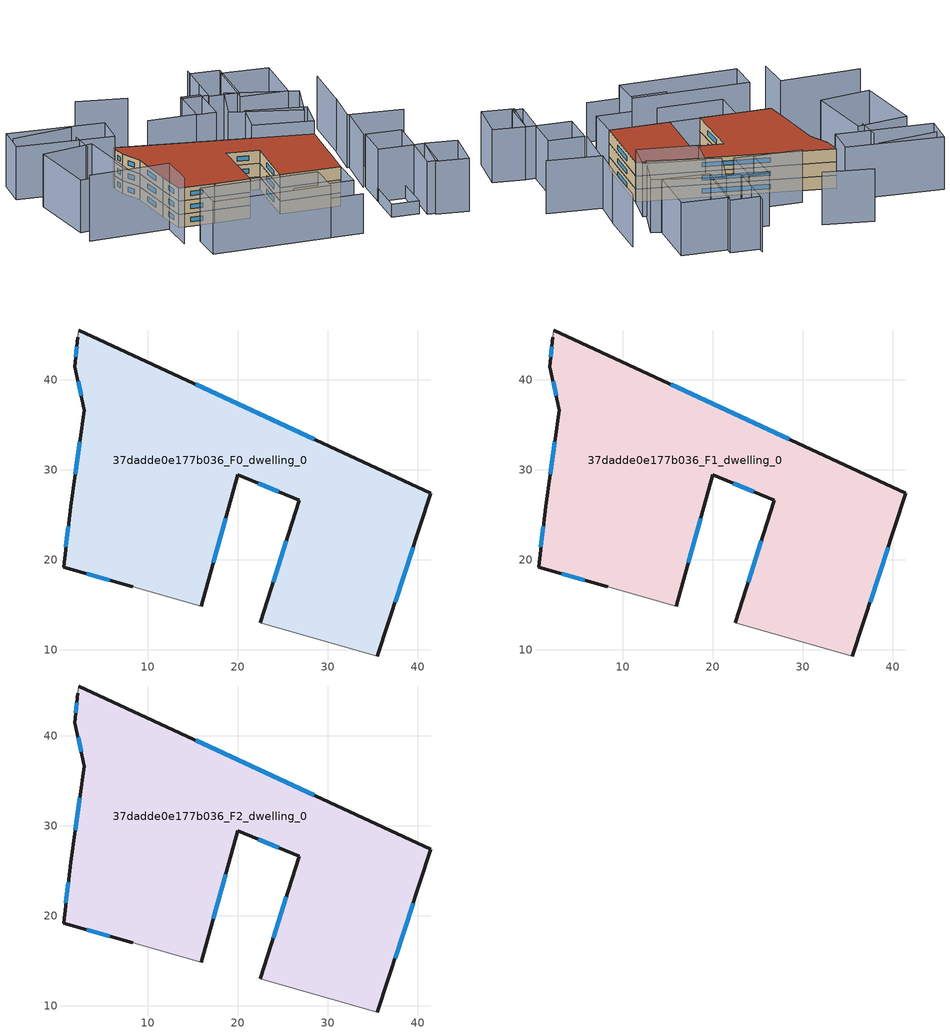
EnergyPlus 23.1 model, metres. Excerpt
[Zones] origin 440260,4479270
37dadde0e177b036_F0_dwelling_0
 floor ground (EU_floor_Construction): 41.45,27.37 35.52,9.31 22.52,12.99 26.83,26.61 20.03,29.42 15.96,14.83 8.34,16.99 0.69,19.19 1.45,25.95 2.96,36.61 1.94,41.44 2.25,44.72 2.37,45.51 z0
 wall outside (EU_wall_Construction): 2.25,44.72 1.94,41.44 2.96,36.61 1.45,25.95 0.69,19.19 8.34,16.99 / 35.52,9.31 41.45,27.37 2.37,45.51 / 15.96,14.83 20.03,29.42 26.83,26.61 22.52,12.99 z0:3
 wall adiabatic (EU_wall_Construction): 8.34,16.99 15.96,14.83 / 2.37,45.51 2.25,44.72 / 22.52,12.99 35.52,9.31 z0:3
 window (EU_Window_Construction): 3.22,18.46 5.8,17.72 / 1.2,23.71 0.94,21.43 / 2.46,33.08 1.95,29.48 / 2.28,39.84 2.62,38.21 / 2.15,43.63 2.04,42.53 / 28.5,33.38 15.33,39.5 / 37.49,15.3 39.49,21.39 / 25.4,22.1 23.95,17.51 / 22.28,28.49 24.57,27.54 / 17.31,19.67 18.68,24.58 z0.99:2.01
37dadde0e177b036_F1_dwelling_0
 floor to 37dadde0e177b036_F0_dwelling_0 (EU_floor_Construction): 41.45,27.37 35.52,9.31 22.52,12.99 26.83,26.61 20.03,29.42 15.96,14.83 8.34,16.99 0.69,19.19 1.45,25.95 2.96,36.61 1.94,41.44 2.25,44.72 2.37,45.51 z3
 wall outside (EU_wall_Construction): 2.25,44.72 1.94,41.44 2.96,36.61 1.45,25.95 0.69,19.19 8.34,16.99 / 35.52,9.31 41.45,27.37 2.37,45.51 / 15.96,14.83 20.03,29.42 26.83,26.61 22.52,12.99 z3:6
 wall adiabatic (EU_wall_Construction): 8.34,16.99 15.96,14.83 / 2.37,45.51 2.25,44.72 / 22.52,12.99 35.52,9.31 z3:6
 window (EU_Window_Construction): 3.22,18.46 5.8,17.72 / 1.2,23.71 0.94,21.43 / 2.46,33.08 1.95,29.48 / 2.28,39.84 2.62,38.21 / 2.15,43.63 2.04,42.53 / 28.5,33.38 15.33,39.5 / 37.49,15.3 39.49,21.39 / 25.4,22.1 23.95,17.51 / 22.28,28.49 24.57,27.54 / 17.31,19.67 18.68,24.58 z3.99:5.01
37dadde0e177b036_F2_dwelling_0
 floor to 37dadde0e177b036_F1_dwelling_0 (EU_floor_Construction): 41.45,27.37 35.52,9.31 22.52,12.99 26.83,26.61 20.03,29.42 15.96,14.83 8.34,16.99 0.69,19.19 1.45,25.95 2.96,36.61 1.94,41.44 2.25,44.72 2.37,45.51 z6
 wall outside (EU_wall_Construction): 2.25,44.72 1.94,41.44 2.96,36.61 1.45,25.95 0.69,19.19 8.34,16.99 / 35.52,9.31 41.45,27.37 2.37,45.51 / 15.96,14.83 20.03,29.42 26.83,26.61 22.52,12.99 z6:9
 wall adiabatic (EU_wall_Construction): 8.34,16.99 15.96,14.83 / 2.37,45.51 2.25,44.72 / 22.52,12.99 35.52,9.31 z6:9
 window (EU_Window_Construction): 3.22,18.46 5.8,17.72 / 1.2,23.71 0.94,21.43 / 2.46,33.08 1.95,29.48 / 2.28,39.84 2.62,38.21 / 2.15,43.63 2.04,42.53 / 28.5,33.38 15.33,39.5 / 37.49,15.3 39.49,21.39 / 25.4,22.1 23.95,17.51 / 22.28,28.49 24.57,27.54 / 17.31,19.67 18.68,24.58 z6.99:8.01
 roof outside (EU_roof_Construction): 35.52,9.31 41.45,27.37 2.37,45.51 2.25,44.72 1.94,41.44 2.96,36.61 1.45,25.95 0.69,19.19 8.34,16.99 15.96,14.83 20.03,29.42 26.83,26.61 22.52,12.99 z9
shading: 52.05,33.98 56.31,47.19 / 35.56,65.28 31.4,51.83 / 31.4,51.83 25.61,53.62 / 23.24,44.69 12.87,47.71 / -2.39,54.13 -16.17,55.87 / 16.62,60.37 6.47,65.1 / 45.53,15.21 49.42,25.86 / 60.43,21.62 48.95,26.04 / 48.95,26.04 52.27,34.66 / -4.8,48.89 -5.93,43.25 / 34.7,50.95 48.59,42.9 / 48.59,42.9 43.24,33.65 / 43.24,33.65 29.34,41.7 / 29.34,41.7 34.7,50.95 / 23.14,44.35 26.06,54.35 / 26.06,54.35 30.21,53.13 / 30.21,53.13 27.3,43.14 / 27.3,43.14 23.14,44.35 / 50.71,57.09 46.57,44.07 / 46.57,44.07 36.43,47.3 / 36.43,47.3 40.58,60.31 / 40.58,60.31 50.71,57.09 / 31.22,51.24 35.09,63.77 / 35.09,63.77 41.41,61.81 / 41.41,61.81 37.54,49.29 / 37.54,49.29 31.22,51.24 / 53.04,3.69 59.76,0.99 / 59.76,0.99 55.93,-8.56 / 55.93,-8.56 49.21,-5.87 / 49.21,-5.87 53.04,3.69 / 53.04,3.69 49.94,-5.61 / 49.94,-5.61 47.78,-4.89 / 47.78,-4.89 50.88,4.41 / 50.88,4.41 53.04,3.69 / 53.61,12.73 51,4.36 / 51,4.36 43.35,6.75 / 43.35,6.75 45.96,15.11 / 45.96,15.11 53.61,12.73 / 41.45,27.37 29.29,33.02 / 29.29,33.02 32.68,40.32 / 32.68,40.32 44.84,34.67 / 44.84,34.67 41.45,27.37 / 0.09,10.57 25.57,3.76 / 25.57,3.76 23.52,-3.9 / 23.52,-3.9 -1.96,2.91 / -1.96,2.91 0.09,10.57 / -4.33,43.97 -6.21,27.57 / -6.21,27.57 -17.76,28.89 / -17.76,28.89 -15.88,45.29 / -15.88,45.29 -4.33,43.97 / 2.25,44.72 -18.26,51.83 / -18.26,51.83 -15.78,58.99 / -15.78,58.99 4.73,51.88 / 4.73,51.88 2.25,44.72 z0:12; 40.67,-2 43.44,7.04 / 43.44,7.04 49.19,5.28 / 49.19,5.28 46.42,-3.76 / 46.42,-3.76 40.67,-2 z0:3; 13.3,-1.07 30.56,-5.78 / 8.28,17.02 35.52,9.31 / 35.52,9.31 33.31,1.49 / 33.31,1.49 6.06,9.19 / 6.06,9.19 8.28,17.02 z0:9; -18.95,23.9 -1.46,19.71 / -1.46,19.71 -3.44,11.43 z0:15
[Building]
EU S2 Campaign: North Axis=0; Terrain=City; Solar Distribution=FullExterior
[Site:Location]
Madrid: Latitude=40.5; Longitude=-3.5; Time Zone=1; Elevation=609
[SizingPeriod:WeatherFileDays]
AnnualSizingPeriod: Begin Month=1; Begin Day of Month=1; End Month=12; End Day of Month=31; Day of Week for Start Day=Monday; Use Weather File Daylight Saving Period=No; Use Weather File Rain and Snow Indicators=No
[MATERIAL]
EU_InternalMass_Material: Roughness=MediumRough; Thickness=0.1; Conductivity=1; Density=1800; Specific Heat=900; Thermal Absorptance=0.9; Solar Absorptance=0.7; Visible Absorptance=0.7
[MATERIAL:NOMASS] Roughness=MediumRough; Thermal Absorptance=0.9; Solar Absorptance=0.7; Visible Absorptance=0.7
Name | Thermal Resistance
EU_wall_NoMass | 0.609216
EU_roof_NoMass | 0.513268
EU_floor_NoMass | 0.568163
[WINDOWMATERIAL:SIMPLEGLAZINGSYSTEM]
EU_Window_SimpleGlazing: UFactor=5.50606; Solar Heat Gain Coefficient=0.85; Visible Transmittance=0.85
[CONSTRUCTION]
EU_wall_Construction: EU_wall_NoMass
EU_roof_Construction: EU_roof_NoMass
EU_floor_Construction: EU_floor_NoMass
EU_Window_Construction: EU_Window_SimpleGlazing
EU_InternalMass_Construction: EU_InternalMass_Material
[ZONE] Type=1; Multiplier=1; Ceiling Height=autocalculate; Volume=2276.86; Floor Area=autocalculate; Part of Total Floor Area=Yes
37dadde0e177b036_F0_dwelling_0; 37dadde0e177b036_F1_dwelling_0; 37dadde0e177b036_F2_dwelling_0
[INTERNALMASS] Construction=EU_InternalMass_Construction; Surface Area=758.955
Name | Zone or ZoneList
37dadde0e177b036_F0_dwelling_0_EU_InternalMass | 37dadde0e177b036_F0_dwelling_0
37dadde0e177b036_F1_dwelling_0_EU_InternalMass | 37dadde0e177b036_F1_dwelling_0
37dadde0e177b036_F2_dwelling_0_EU_InternalMass | 37dadde0e177b036_F2_dwelling_0
[OTHEREQUIPMENT] Fuel Type=Electricity; Design Level Calculation Method=Watts/Area; Power per Zone Floor Area=1; Fraction Latent=0; Fraction Radiant=0; Fraction Lost=0; Carbon Dioxide Generation Rate=0; EndUse Subcategory=EU_Step8_InternalGains
Name | Zone or ZoneList or Space or SpaceList | Schedule
EU_Step8_InternalGain_37dadde0e177b036_F0_dwelling_0_f000 | 37dadde0e177b036_F0_dwelling_0 | EU_Step8_GainSchedule_37dadde0e177b036_F0_dwelling_0_f000
EU_Step8_InternalGain_37dadde0e177b036_F1_dwelling_0_f000 | 37dadde0e177b036_F1_dwelling_0 | EU_Step8_GainSchedule_37dadde0e177b036_F1_dwelling_0_f000
EU_Step8_InternalGain_37dadde0e177b036_F2_dwelling_0_f000 | 37dadde0e177b036_F2_dwelling_0 | EU_Step8_GainSchedule_37dadde0e177b036_F2_dwelling_0_f000
[ZONEVENTILATION:DESIGNFLOWRATE] Schedule=EU_AlwaysOn; Design Flow Rate Calculation Method=AirChanges/Hour; Air Changes per Hour=0.752966; Ventilation Type=Natural; Fan Pressure Rise=0; Fan Total Efficiency=1; Constant Term Coefficient=1; Temperature Term Coefficient=0; Velocity Term Coefficient=0; Velocity Squared Term Coefficient=0; Minimum Indoor Temperature=-100; Maximum Indoor Temperature=100; Delta Temperature=-100; Minimum Outdoor Temperature=-100; Maximum Outdoor Temperature=100; Maximum Wind Speed=40
Name | Zone or ZoneList or Space or SpaceList
EU_ConstantAir_37dadde0e177b036_F0_dwelling_0 | 37dadde0e177b036_F0_dwelling_0
EU_ConstantAir_37dadde0e177b036_F1_dwelling_0 | 37dadde0e177b036_F1_dwelling_0
EU_ConstantAir_37dadde0e177b036_F2_dwelling_0 | 37dadde0e177b036_F2_dwelling_0
[HVACTEMPLATE:THERMOSTAT] Constant Heating Setpoint=20; Constant Cooling Setpoint=50
EU_HeatOnly_37dadde0e177b036_F0_dwelling_0; EU_HeatOnly_37dadde0e177b036_F1_dwelling_0; EU_HeatOnly_37dadde0e177b036_F2_dwelling_0
[HVACTEMPLATE:ZONE:IDEALLOADSAIRSYSTEM] System Availability Schedule=EU_AlwaysOn; Maximum Heating Supply Air Temperature=50; Minimum Cooling Supply Air Temperature=13; Maximum Heating Supply Air Humidity Ratio=0.0156; Minimum Cooling Supply Air Humidity Ratio=0.0077; Heating Limit=NoLimit; Cooling Limit=NoLimit; Heating Availability Schedule=EU_AlwaysOn; Cooling Availability Schedule=EU_CoolingOff; Dehumidification Control Type=ConstantSensibleHeatRatio; Cooling Sensible Heat Ratio=0.7; Dehumidification Setpoint=60; Humidification Control Type=None; Humidification Setpoint=30; Outdoor Air Method=None; Outdoor Air Flow Rate per Person=0.00944; Outdoor Air Flow Rate per Zone Floor Area=0; Outdoor Air Flow Rate per Zone=0; Demand Controlled Ventilation Type=None; Outdoor Air Economizer Type=NoEconomizer; Heat Recovery Type=None; Sensible Heat Recovery Effectiveness=0.7; Latent Heat Recovery Effectiveness=0.65
Name | Template Thermostat
37dadde0e177b036_F0_dwelling_0 | EU_HeatOnly_37dadde0e177b036_F0_dwelling_0
37dadde0e177b036_F1_dwelling_0 | EU_HeatOnly_37dadde0e177b036_F1_dwelling_0
37dadde0e177b036_F2_dwelling_0 | EU_HeatOnly_37dadde0e177b036_F2_dwelling_0
[SIZING:ZONE] Zone Cooling Design Supply Air Temperature Input Method=SupplyAirTemperature; Zone Cooling Design Supply Air Temperature=13; Zone Heating Design Supply Air Temperature Input Method=SupplyAirTemperature; Zone Heating Design Supply Air Temperature=50; Zone Cooling Design Supply Air Humidity Ratio=0.008; Zone Heating Design Supply Air Humidity Ratio=0.008; Cooling Design Air Flow Method=DesignDay; Cooling Design Air Flow Rate=0; Cooling Minimum Air Flow per Zone Floor Area=0.000762; Cooling Minimum Air Flow=0; Cooling Minimum Air Flow Fraction=0.2; Heating Design Air Flow Method=DesignDay; Heating Design Air Flow Rate=0; Heating Maximum Air Flow per Zone Floor Area=0.002032; Heating Maximum Air Flow=0.141576; Heating Maximum Air Flow Fraction=0.3; Account for Dedicated Outdoor Air System=No; Dedicated Outdoor Air System Control Strategy=NeutralSupplyAir; Dedicated Outdoor Air Low Setpoint Temperature for Design=autosize; Dedicated Outdoor Air High Setpoint Temperature for Design=autosize; Zone Load Sizing Method=Sensible Load Only No Latent Load; Zone Latent Cooling Design Supply Air Humidity Ratio Input Method=HumidityRatioDifference; Zone Cooling Design Supply Air Humidity Ratio Difference=0.005; Zone Latent Heating Design Supply Air Humidity Ratio Input Method=HumidityRatioDifference; Zone Humidification Design Supply Air Humidity Ratio Difference=0.005
37dadde0e177b036_F0_dwelling_0; 37dadde0e177b036_F1_dwelling_0; 37dadde0e177b036_F2_dwelling_0
[SCHEDULE:CONSTANT]
Name | Hourly Value
EU_AlwaysOn | 1
EU_CoolingOff | 0
[SCHEDULE:FILE] Column Number=1; Rows to Skip at Top=0; Number of Hours of Data=8760; Column Separator=Comma; Interpolate to Timestep=No; Minutes per Item=60; Adjust Schedule for Daylight Savings=Yes
Name | File
EU_Step8_GainSchedule_37dadde0e177b036_F0_dwelling_0_f000 | ../../schedules/37dadde0e177b036/37dadde0e177b036_F0_dwelling_0_f000_gain.csv
EU_Step8_GainSchedule_37dadde0e177b036_F1_dwelling_0_f000 | ../../schedules/37dadde0e177b036/37dadde0e177b036_F1_dwelling_0_f000_gain.csv
EU_Step8_GainSchedule_37dadde0e177b036_F2_dwelling_0_f000 | ../../schedules/37dadde0e177b036/37dadde0e177b036_F2_dwelling_0_f000_gain.csv
